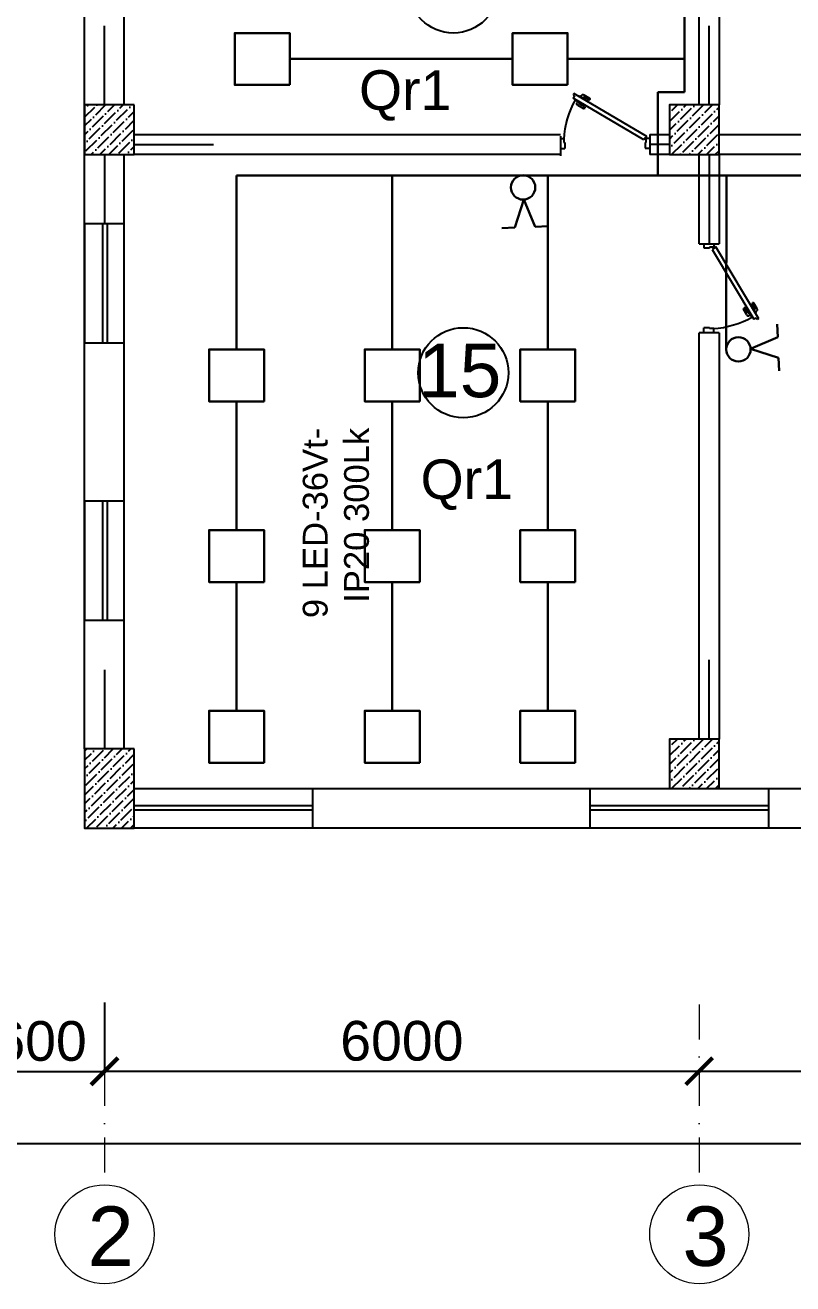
# Model space of a CAD drawing. Header units: millimetres. Extents: x 42452 to 2852333, y -419346 to 834876.
# Drawn here: x 2606426 to 2614170, y 300720 to 313423 of the extents above; entities that cross this region are included whole.
import ezdxf

# ---------------------------------------------------------------- set-up
doc = ezdxf.new("R2010")
doc.units = ezdxf.units.MM
doc.linetypes.add('Штрихпунктирная', pattern=[670.277762, 352.777767, -176.388884, 0, -141.111112])
for name, color, linetype, lineweight in [('memar', 7, 'Continuous', 25), ('Выкл2_IP20', 5, 'Continuous', 30), ('ДВЕРИ', 7, 'Continuous', 5), ('надписи', 5, 'Continuous', 30), ('Соедин_роз', 94, 'Continuous', 30), ('Соединение', 5, 'Continuous', 30)]:
    doc.layers.add(name, color=color, linetype=linetype, lineweight=lineweight)
doc.styles.add('Arial', font='arial.ttf', dxfattribs={"height": 200})
doc.styles.add('my_own', font='arial.ttf')
doc.styles.get("Standard").update_dxf_attribs({"font": 'arial.ttf'})
doc.styles.add('СГЕНЕРИР_СТИЛЬ_1', font='arial.ttf')
doc.dimstyles.new('razmeri a-g', dxfattribs={"dimtxt": 400, "dimasz": 270, "dimexe": 1.25, "dimexo": 0.625, "dimgap": 100, "dimtad": 1, "dimdec": 0, "dimtxsty": 'Standard', "dimblk": 'ARCHTICK', "dimcen": 2.5, "dimadec": 0, "dimazin": 0, "dimtfac": 1, "dimtdec": 0, "dimtmove": 0, "dimatfit": 3, "dimfxl": 1, "dimarcsym": 0})

# ---------------------------------------------------------------- blocks, each defined once
blk = doc.blocks.new('qapi 700')
at = {"layer": 'ДВЕРИ', "color": 251, "lineweight": 25, "true_color": 0x636466}
for p, q in [((1281620, 90086), (1281659, 90086)), ((1281651, 89997), (1281651, 90034)), ((1281651, 90034), (1281659, 90034)), ((1281659, 90034), (1281659, 90086)), ((1282420, 90086), (1282380, 90086)), ((1282380, 90034), (1282380, 90085)), ((1282388, 90034), (1282380, 90034)), ((1282388, 89997), (1282388, 90034)), ((1281620, 89997), (1281651, 89997)), ((1282368, 90010), (1281735, 89633)), ((1282395, 89980), (1281741, 89591)), ((1282382, 89987), (1282368, 90010)), ((1282388, 89991), (1282382, 89987)), ((1282420, 89997), (1282388, 89997)), ((1282420, 89997), (1282388, 89997)), ((1282395, 89980), (1282388, 89991)), ((1281775, 89698), (1281826, 89728)), ((1281835, 89712), (1281794, 89687)), ((1281836, 89725), (1281838, 89722)), ((1281733, 89605), (1281747, 89613)), ((1281741, 89591), (1281733, 89605)), ((1281747, 89613), (1281735, 89633)), ((1281812, 89685), (1281762, 89656)), ((1281762, 89656), (1281765, 89651)), ((1281776, 89665), (1281770, 89676)), ((1281785, 89617), (1281787, 89613)), ((1281787, 89613), (1281837, 89642)), ((1281792, 89676), (1281793, 89674)), ((1281802, 89622), (1281809, 89609)), ((1281814, 89681), (1281812, 89685)), ((1281820, 89629), (1281818, 89631)), ((1281872, 89650), (1281831, 89626)), ((1281831, 89604), (1281881, 89634)), ((1281837, 89642), (1281835, 89646)), ((1281884, 89645), (1281883, 89647))]:
    blk.add_line(p, q, dxfattribs=at)
for centre, radius, start, end in [((1282471, 90052), 821, 183.4077, 209.5706), ((1281783, 89684), 15.9, 120.7133, 210.7133), ((1281798, 89680), 7.94, 120.7133, 210.7133), ((1281830, 89721), 7.94, 30.7133, 120.7133), ((1281831, 89718), 7.94, 300.7133, 30.7133), ((1281823, 89617), 15.9, 210.7133, 300.7133), ((1281827, 89633), 7.94, 210.7133, 300.7133), ((1281876, 89643), 7.94, 30.7133, 120.7133), ((1281877, 89641), 7.94, 300.7133, 30.7133)]:
    blk.add_arc(centre, radius, start, end, dxfattribs=at)
blk = doc.blocks.new('_ArchTick')
at = {"color": 0, "linetype": 'ByBlock', "const_width": 0.15}
blk.add_lwpolyline([(-0.5, -0.5), (0.5, 0.5)], dxfattribs=at)
blk = doc.blocks.new('*D300')
at = {"layer": 'Defpoints', "color": 0, "lineweight": 30, "transparency": 16777216}
for p in [(2605626, 302242), (2650827, 302242), (2605626, 302133)]:
    blk.add_point(p, dxfattribs=at)
at = {"layer": 'memar', "color": 0, "lineweight": -2, "transparency": 16777216}
for p, q in [((2605626, 302241), (2605626, 302131)), ((2650827, 302241), (2650827, 302131)), ((2650827, 302133), (2605626, 302133))]:
    blk.add_line(p, q, dxfattribs=at)
at = {"layer": 'memar', "color": 0, "lineweight": -2, "transparency": 16777216, "xscale": 270, "yscale": 270, "zscale": 270, "rotation": 180}
blk.add_blockref('_ArchTick', (2605626, 302133), dxfattribs=at)
at = {"layer": 'memar', "color": 0, "lineweight": -2, "transparency": 16777216, "xscale": 270, "yscale": 270, "zscale": 270}
blk.add_blockref('_ArchTick', (2650827, 302133), dxfattribs=at)
at = {"layer": 'memar', "color": 0, "lineweight": 15, "transparency": 16777216, "insert": (2628226, 302437), "char_height": 400, "attachment_point": 5}
blk.add_mtext('45200', dxfattribs=at)
blk = doc.blocks.new('*D301')
at = {"layer": 'Defpoints', "color": 0, "lineweight": 30, "transparency": 16777216}
for p in [(2605626, 302948), (2607226, 302948), (2607226, 302863)]:
    blk.add_point(p, dxfattribs=at)
at = {"layer": 'memar', "color": 0, "lineweight": -2, "transparency": 16777216}
for p, q in [((2605626, 302948), (2605626, 302862)), ((2605626, 302863), (2607226, 302863)), ((2607226, 302948), (2607226, 302862))]:
    blk.add_line(p, q, dxfattribs=at)
at = {"layer": 'memar', "color": 0, "lineweight": -2, "transparency": 16777216, "xscale": 270, "yscale": 270, "zscale": 270, "rotation": 180}
blk.add_blockref('_ArchTick', (2605626, 302863), dxfattribs=at)
at = {"layer": 'memar', "color": 0, "lineweight": -2, "transparency": 16777216, "xscale": 270, "yscale": 270, "zscale": 270}
blk.add_blockref('_ArchTick', (2607226, 302863), dxfattribs=at)
at = {"layer": 'memar', "color": 0, "lineweight": 15, "transparency": 16777216, "insert": (2606426, 303168), "char_height": 400, "attachment_point": 5}
blk.add_mtext('1600', dxfattribs=at)
blk = doc.blocks.new('*D302')
at = {"layer": 'Defpoints', "color": 0, "lineweight": 30, "transparency": 16777216}
for p in [(2607226, 303560), (2613226, 302866), (2613226, 302866)]:
    blk.add_point(p, dxfattribs=at)
at = {"layer": 'memar', "color": 0, "lineweight": -2, "transparency": 16777216}
for p, q in [((2607226, 303559), (2607226, 302865)), ((2607226, 302866), (2613226, 302866)), ((2613226, 302865), (2613226, 302865))]:
    blk.add_line(p, q, dxfattribs=at)
at = {"layer": 'memar', "color": 0, "lineweight": -2, "transparency": 16777216, "xscale": 270, "yscale": 270, "zscale": 270, "rotation": 180}
blk.add_blockref('_ArchTick', (2607226, 302866), dxfattribs=at)
at = {"layer": 'memar', "color": 0, "lineweight": -2, "transparency": 16777216, "xscale": 270, "yscale": 270, "zscale": 270}
blk.add_blockref('_ArchTick', (2613226, 302866), dxfattribs=at)
at = {"layer": 'memar', "color": 0, "lineweight": 15, "transparency": 16777216, "insert": (2610226, 303170), "char_height": 400, "attachment_point": 5}
blk.add_mtext('6000', dxfattribs=at)
blk = doc.blocks.new('*D303')
at = {"layer": 'Defpoints', "color": 0, "lineweight": 30, "transparency": 16777216}
for p in [(2613226, 302866), (2619226, 302866), (2619226, 302866)]:
    blk.add_point(p, dxfattribs=at)
at = {"layer": 'memar', "color": 0, "lineweight": -2, "transparency": 16777216}
for p, q in [((2613226, 302866), (2613226, 302867)), ((2613226, 302866), (2619226, 302866)), ((2619226, 302866), (2619226, 302867))]:
    blk.add_line(p, q, dxfattribs=at)
at = {"layer": 'memar', "color": 0, "lineweight": -2, "transparency": 16777216, "xscale": 270, "yscale": 270, "zscale": 270, "rotation": 180}
blk.add_blockref('_ArchTick', (2613226, 302866), dxfattribs=at)
at = {"layer": 'memar', "color": 0, "lineweight": -2, "transparency": 16777216, "xscale": 270, "yscale": 270, "zscale": 270}
blk.add_blockref('_ArchTick', (2619226, 302866), dxfattribs=at)
at = {"layer": 'memar', "color": 0, "lineweight": 15, "transparency": 16777216, "insert": (2616226, 303170), "char_height": 400, "attachment_point": 5}
blk.add_mtext('6000', dxfattribs=at)
blk = doc.blocks.new('выкл2_IP20')
at = {"layer": 'Выкл2_IP20'}
for p, q in [((-105, 409), (-239, 409)), ((0, 125), (-105, 409)), ((0, 125), (105, 409)), ((105, 409), (239, 409))]:
    blk.add_line(p, q, dxfattribs=at)
blk.add_circle((0, 0), 125, dxfattribs=at)

msp = doc.modelspace()

# ---------------------------------------------------------------- hatches: boundary and pattern name
at = {"layer": 'memar', "lineweight": 25}
h = msp.add_hatch(dxfattribs=at)
h.set_pattern_fill('ANSI36', color=256, scale=500)
h.set_pattern_definition([(45, (920787.99, 2769018.385), (33.1456304, 121.533978), [156.25, -31.25, 0, -31.25])])
h.paths.add_polyline_path([(2607026.14, 312618.30459), (2607026.14, 312118.30459), (2607526.14, 312118.30459), (2607526.14, 312618.30459)])
h = msp.add_hatch(dxfattribs=at)
h.set_pattern_fill('ANSI36', color=256, scale=500)
h.set_pattern_definition([(45, (914887.99, 2769018.385), (33.1456304, 121.533978), [156.25, -31.25, 0, -31.25])])
h.paths.add_polyline_path([(2612926.13986, 312618.30459), (2612926.13986, 312118.30459), (2613426.13986, 312118.30459), (2613426.13986, 312618.30459)])
h = msp.add_hatch(dxfattribs=at)
h.set_pattern_fill('ANSI36', color=256, scale=500)
h.set_pattern_definition([(45, (914887.793, 2762617.893), (33.1456304, 121.533978), [156.25, -31.25, 0, -31.25])])
h.paths.add_polyline_path([(2612926.33479, 306217.81288), (2612926.33479, 305717.81288), (2613426.33479, 305717.81288), (2613426.33479, 306217.81288)])
h = msp.add_hatch(dxfattribs=at)
h.set_pattern_fill('ANSI36', color=256, scale=500)
h.set_pattern_definition([(45, (920787.99, 2762617.893), (33.1456304, 121.533978), [156.25, -31.25, 0, -31.25])])
h.paths.add_polyline_path([(2607026.14, 306117.81288), (2607026.13985, 305317.8174), (2607526.13985, 305317.8174), (2607526.14, 306117.81288)])

# ---------------------------------------------------------------- linework, layer by layer
at = {"color": 5, "lineweight": 30}
for p, q in [((2608558.93125, 309626.18791), (2608558.93125, 308326.77797)), ((2610128.711, 309626.18791), (2610128.711, 308326.77797)), ((2611698.49076, 309626.18791), (2611698.49076, 308326.77797)), ((2608558.93125, 307802.93956), (2608558.93125, 306503.52962)), ((2610128.711, 307802.93956), (2610128.711, 306503.52962)), ((2611698.49076, 307802.93956), (2611698.49076, 306503.52962))]:
    msp.add_line(p, q, dxfattribs=at)
for points in [[(2609095.71251, 312820.10844), (2608541.17023, 312820.10844), (2608541.17023, 313343.94684), (2609095.71251, 313343.94684)], [(2611897.77752, 312820.10844), (2611343.23524, 312820.10844), (2611343.23524, 313343.94684), (2611897.77752, 313343.94684)], [(2608836.20239, 309626.18791), (2608281.66011, 309626.18791), (2608281.66011, 310150.02631), (2608836.20239, 310150.02631)], [(2610405.98214, 309626.18791), (2609851.43986, 309626.18791), (2609851.43986, 310150.02631), (2610405.98214, 310150.02631)], [(2611975.7619, 309626.18791), (2611421.21961, 309626.18791), (2611421.21961, 310150.02631), (2611975.7619, 310150.02631)], [(2608836.20239, 307802.93956), (2608281.66011, 307802.93956), (2608281.66011, 308326.77797), (2608836.20239, 308326.77797)], [(2610405.98214, 307802.93956), (2609851.43986, 307802.93956), (2609851.43986, 308326.77797), (2610405.98214, 308326.77797)], [(2611975.7619, 307802.93956), (2611421.21961, 307802.93956), (2611421.21961, 308326.77797), (2611975.7619, 308326.77797)], [(2608836.20239, 305979.69122), (2608281.66011, 305979.69122), (2608281.66011, 306503.52962), (2608836.20239, 306503.52962)], [(2610405.98214, 305979.69122), (2609851.43986, 305979.69122), (2609851.43986, 306503.52962), (2610405.98214, 306503.52962)], [(2611975.7619, 305979.69122), (2611421.21961, 305979.69122), (2611421.21961, 306503.52962), (2611975.7619, 306503.52962)]]:
    msp.add_lwpolyline(points, close=True, dxfattribs=at)
at = {"layer": 'memar', "color": 0, "lineweight": 25}
for points in [[(2607026.05727, 306117.81288), (2607026.33479, 331217.81288)], [(2607426.0782, 312617.81288), (2607426.15821, 318417.81288)], [(2613426.14, 314217.81288), (2613426.14, 312618.30459), (2613226.14, 312618.30459), (2613226.14, 314217.81288)], [(2611826.13986, 312118.30459), (2607526.14, 312118.30459), (2607526.14, 312318.30459), (2611826.13986, 312318.30459)], [(2611826.13986, 312303.30459), (2611826.13986, 312103.30459)], [(2612726.13986, 312318.30459), (2612926.13986, 312318.30459), (2612926.13986, 312118.30459), (2612726.13986, 312118.30459)], [(2612726.13986, 312318.30459), (2612726.13986, 312118.30459)], [(2607425.98991, 306117.81288), (2607425.98991, 312118.30459)], [(2613226.14, 311217.81288), (2613226.14, 312118.30459), (2613426.14, 312118.30459), (2613426.14, 311217.81288)], [(2613226.14, 311217.81288), (2613426.14, 311217.81288)], [(2613426.14, 310317.81288), (2613426.14, 306217.81288), (2613226.14, 306217.81288), (2613226.14, 310317.81288)], [(2613426.14, 310317.81288), (2613226.14, 310317.81288)]]:
    msp.add_lwpolyline(points, dxfattribs=at)
at = {"layer": 'memar', "lineweight": 25}
for points in [[(2607226.14, 312617.81288), (2607226.14, 313417.81288)], [(2613326.14, 312617.81288), (2613326.14, 313417.81288)], [(2607526.14, 312217.81288), (2608326.14, 312217.81288)], [(2612926.13986, 312217.81288), (2612726.13986, 312217.81288)], [(2607226.14, 312117.81288), (2607226.06164, 311417.73675)], [(2613326.14, 312117.81288), (2613326.14, 311217.81288)], [(2613326.14, 306217.81288), (2613326.14, 307017.81288)], [(2607226.14, 306917.81288), (2607226.14, 306117.81288)]]:
    msp.add_lwpolyline(points, dxfattribs=at)
at = {"layer": 'memar', "color": 3, "lineweight": 25}
for points in [[(2607526.14, 312618.30459), (2607026.14, 312618.30459), (2607026.14, 312118.30459), (2607526.14, 312118.30459)], [(2613426.13986, 312618.30459), (2612926.13986, 312618.30459), (2612926.13986, 312118.30459), (2613426.13986, 312118.30459)], [(2613426.33479, 306217.81288), (2612926.33479, 306217.81288), (2612926.33479, 305717.81288), (2613426.33479, 305717.81288)], [(2607526.14, 306117.81288), (2607026.14, 306117.81288), (2607026.13985, 305317.8174), (2607526.13985, 305317.8174)]]:
    msp.add_lwpolyline(points, close=True, dxfattribs=at)
at = {"layer": 'memar', "color": 0, "lineweight": 25}
for points in [[(2618926.13986, 312118.30459), (2613426.13986, 312118.30459), (2613426.13986, 312318.30459), (2618926.13986, 312318.30459)], [(2607426.06164, 310217.73675), (2607426.06164, 311417.73675), (2607026.06164, 311417.73675), (2607026.06164, 310217.73675)], [(2607426.06164, 307417.76846), (2607426.06164, 308617.76846), (2607026.06164, 308617.76846), (2607026.06164, 307417.76846)], [(2618926.13995, 305317.81288), (2607526.14, 305317.80927), (2607526.14, 305717.80927), (2618926.13995, 305717.81288)], [(2607526.14, 305717.80927), (2609326.14, 305717.80927), (2609326.14, 305317.80927), (2607526.14, 305317.80927)], [(2612126.14, 305717.80749), (2613926.14, 305717.80749), (2613926.14, 305317.80749), (2612126.14, 305317.80749)]]:
    msp.add_lwpolyline(points, close=True, dxfattribs=at)
at = {"layer": 'memar', "color": 146, "lineweight": 25, "true_color": 0x105689}
for points in [[(2607257.19905, 311417.73675), (2607207.19905, 311417.73675), (2607207.19905, 310217.73675), (2607257.19905, 310217.73675)], [(2607257.19905, 308617.76846), (2607207.19905, 308617.76846), (2607207.19905, 307417.76846), (2607257.19905, 307417.76846)], [(2609326.14, 305548.94668), (2609326.14, 305498.94668), (2607526.14, 305498.94668), (2607526.14, 305548.94668)], [(2613926.14, 305548.94489), (2613926.14, 305498.94489), (2612126.14, 305498.94489), (2612126.14, 305548.94489)]]:
    msp.add_lwpolyline(points, close=True, dxfattribs=at)
at = {"layer": 'memar', "linetype": 'Штрихпунктирная', "lineweight": 15, "flags": 128}
for points in [[(2607226.31329, 303538.32055), (2607226.31325, 301719.53456)], [(2613226.31329, 303538.32055), (2613226.31325, 301719.53456)]]:
    msp.add_lwpolyline(points, dxfattribs=at)
at = {"layer": 'memar', "color": 0, "lineweight": 25}
msp.add_circle((2610745.9438, 313799.29843), 454.87332, dxfattribs=at)
at = {"layer": 'memar', "lineweight": 25}
msp.add_circle((2610845.59746, 309914.87113), 454.87332, dxfattribs=at)
at = {"layer": 'memar', "linetype": 'Continuous', "lineweight": 15}
for centre in [(2607226.31296, 301219.53456), (2613226.31296, 301219.53456)]:
    msp.add_circle(centre, 500, dxfattribs=at)
at = {"layer": 'Соедин_роз', "color": 5, "lineweight": 30}
for p, q in [((2609095.71251, 313082.02764), (2611343.23524, 313082.02764)), ((2613078.48019, 313082.02764), (2611897.77752, 313082.02764)), ((2608558.93125, 310150.02631), (2608558.93125, 311906.05737)), ((2608558.93125, 311906.05737), (2615752.44566, 311906.05737)), ((2610128.711, 310150.02631), (2610128.711, 311906.05737)), ((2611698.49076, 311906.05737), (2611698.49076, 310150.02631)), ((2613498.78984, 310145.01875), (2613501.95733, 311906.05737))]:
    msp.add_line(p, q, dxfattribs=at)
at = {"layer": 'Соединение'}
msp.add_line((2613078.48019, 314670.79081), (2613078.48019, 312747.10978), dxfattribs=at)
at = {"layer": 'Соединение', "color": 5}
for p, q in [((2613078.48019, 312747.10978), (2612807.17385, 312747.10978)), ((2612807.17385, 312747.10978), (2612807.17385, 311906.05737))]:
    msp.add_line(p, q, dxfattribs=at)

# ---------------------------------------------------------------- block references
at = {"layer": 'memar', "lineweight": 25, "xscale": -1.121843277023546, "yscale": 1.121843277023546, "zscale": 1.121843277023546, "rotation": 180}
msp.add_blockref('qapi 700', (1174049.80422, 413241.65983), dxfattribs=at)
at = {"layer": 'memar', "color": 0, "lineweight": 25, "xscale": 1.11503257298745, "yscale": 1.11503257298745, "zscale": 1.11503257298745, "rotation": 90.00000000000001}
msp.add_blockref('qapi 700', (2713721.76782, -1118721.81701), dxfattribs=at)
at = {"layer": 'Выкл2_IP20', "xscale": -0.9814641926970524, "yscale": 0.9814641926970524, "zscale": 0.9814641926970524}
for p, rotation in [((2611449.12578, 311785.55282), 182.7187430479631), ((2613621.33477, 310150.838), 272.7187430479631)]:
    msp.add_blockref('выкл2_IP20', p, dxfattribs=dict(at, rotation=rotation))

# ---------------------------------------------------------------- texts
at = {"layer": 'memar', "linetype": 'Continuous', "lineweight": 25, "insert": (2611229.33746, 310208.32672), "char_height": 540, "attachment_point": 3, "style": 'СГЕНЕРИР_СТИЛЬ_1'}
msp.add_mtext('1{\\fArial|b0|i0|c238|p38;5}', dxfattribs=at)
at = {"layer": 'memar', "linetype": 'Continuous', "lineweight": 15, "char_height": 600, "attachment_point": 1, "style": 'СГЕНЕРИР_СТИЛЬ_1'}
for s, insert in [('2', (2607056.07486, 301500.43635)), ('3', (2613056.07486, 301500.43635))]:
    msp.add_mtext(s, dxfattribs=dict(at, insert=insert))
at = {"layer": 'надписи', "color": 5, "char_height": 400, "width": 541.4951903, "attachment_point": 1, "style": 'Arial'}
for insert in [(2609794.15343, 312968.32604), (2610414.91967, 309039.89023)]:
    msp.add_mtext('Qr1', dxfattribs=dict(at, insert=insert))
at = {"layer": 'надписи', "color": 1, "insert": (2609897.02869, 309360.09817), "char_height": 250, "width": 3405.0343712, "attachment_point": 9, "rotation": 90, "style": 'my_own'}
msp.add_mtext('{\\fArial|b0|i0|c238|p34;9 }LED-{\\fArial|b0|i0|c238|p34;36}Vt-{\\fArial|b0|i0|c238|p34;\\P}IP{\\fArial|b0|i0|c238|p34;20 300Lk}', dxfattribs=at)

# ---------------------------------------------------------------- dimensions: what is measured, and where the dimension line sits
at = {"layer": 'memar', "lineweight": 15}
for base, p1, p2, picture, middle in [((2613226.31336, 302865.79375), (2607226.31336, 303559.69782), (2613226.31336, 302865.79375), '*D302', (2610226.31336, 303170.02294)), ((2619226.31336, 302865.79375), (2613226.31336, 302865.79375), (2619226.31336, 302865.79375), '*D303', (2616226.31336, 303170.02294)), ((2605626.31336, 302132.61254), (2650826.68445, 302241.75619), (2605626.31336, 302241.75619), '*D300', (2628226.49891, 302436.84173))]:
    dim = msp.add_linear_dim(base=base, p1=p1, p2=p2, angle=180, dimstyle='razmeri a-g', dxfattribs=at)
    dim.commit()
    dim.dimension.update_dxf_attribs({"geometry": picture, "text_midpoint": middle})
dim = msp.add_linear_dim(base=(2607226.31336, 302863.29375), p1=(2605626.31336, 302948.43728), p2=(2607226.31336, 302948.43728), angle=180, dimstyle='razmeri a-g', dxfattribs=at)
dim.commit()
dim.dimension.update_dxf_attribs({"geometry": '*D301', "text_midpoint": (2606426.31336, 302863.29375), "dimtype": 160})

doc.saveas('drawing.dxf')
